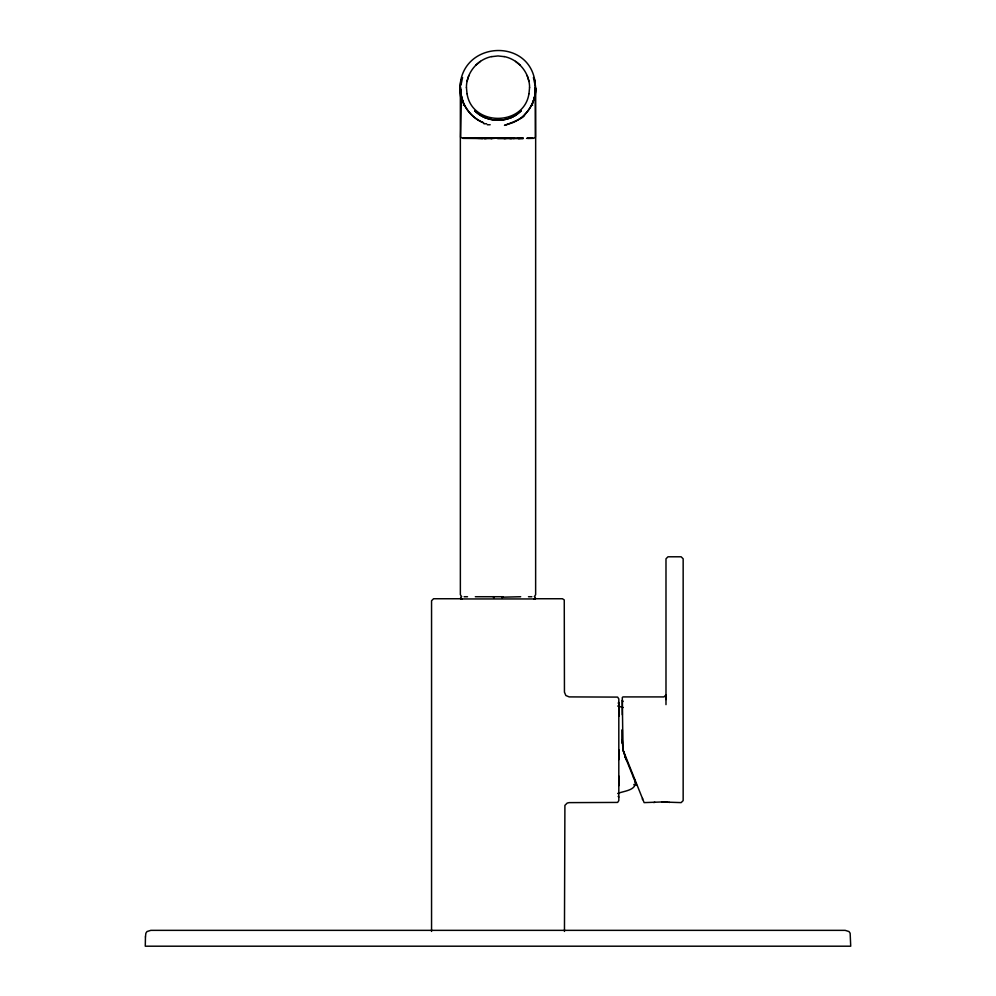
<?xml version="1.0" encoding="UTF-8"?>
<svg xmlns="http://www.w3.org/2000/svg" width="996" height="996" viewBox="0 0 996 996"><rect width="100%" height="100%" fill="white"/><g stroke="black" fill="none" stroke-linecap="round" stroke-linejoin="round"><path stroke-width="1.49" d="M527.681 138.481L533.694 138.307L535.387 137.187L535.263 93.736L534.366 98.704L535.661 88.37C535.649 98.206 531.403 107.792 524.556 114.789C525.888 119.072 488.75 130.376 512.367 122.819C523.709 118.188 532.412 107.829 534.889 95.815C543.094 32.893 449.644 37.089 460.974 98.716L460.6 89.13M475.229 137.871L477.868 137.871M480.533 137.934L482.301 138.456M487.779 137.971L490.43 137.971M496.108 137.983L497.465 138.506M498.759 137.983L491.04 138.606M504.499 137.971L505.408 138.494M507.151 137.971L505.893 138.494M520.671 137.809L522.464 138.257M534.914 80.116L535.661 89.951L535.026 98.716L535.4 89.13M618.815 716.298L618.815 698.931L617.62 697.1L569.177 696.901L565.853 695.519L564.446 692.183L564.259 599.928L562.429 598.745L533.794 598.745M618.815 702.803L618.815 785.695M618.815 776.058L618.815 800.585L617.62 802.427L569.177 802.627L567.21 803.062L564.906 805.366L564.458 931.422M618.815 759.674L618.815 749.764M665.988 704.645L665.988 694.897L663.971 696.914L622.973 696.914L622.301 697.549L622.948 749.776L644.113 802.614L661.904 801.967L681.152 802.614L683.156 800.61L683.156 558.806L681.14 556.789L667.992 556.789L665.988 558.806L665.988 699.528M502.059 597.202L520.684 596.729M502.046 597.712L502.532 596.729M460.6 87.237L461.223 101.729L460.613 137.187L462.991 138.369L486.173 138.556M466.427 87.611C466.302 72.92 477.395 59.312 491.837 56.548M528.976 93.773L529.561 87.499M461.086 80.116C457.338 97.347 466.95 116.233 483.458 122.745M535.661 88.37L534.802 96.438L532.412 103.808M516.314 114.752C503.727 123.404 485.45 121.599 474.706 110.705C487.032 123.317 508.981 123.355 521.294 110.705L516.302 114.801L510.687 117.789M462.58 77.526L460.974 85.021M467.024 81.448L468.83 75.522M528.951 93.649C524.133 126.604 471.867 126.604 467.049 93.649M642.557 798.331L642.432 799.589M460.563 597.712L461.571 596.729M479.201 137.834L478.478 138.307L481.765 138.207M529.623 137.859L526.56 138.407M618.143 703.114L618.815 702.441M475.665 65.275L480.458 61.354M534.454 596.542L535.636 594.699L535.661 91.869M654.795 802.216L653.849 802.614M463.14 138.108L511.546 138.021M512.753 138.008L507.574 138.095L523.037 138.083M617.682 793.501C623.932 790.787 638.386 790.5 634.676 779.905M491.837 56.635L498 55.938L504.163 56.635M518.132 138.207L520.771 138.207M463.389 105.265L464.061 105.215M512.828 138.145L514.061 138.133M505.57 138.108L508.221 138.108M497.241 138.095L498.598 138.083M488.849 138.108L511.807 138.183M475.329 596.729L493.941 596.729L493.954 597.712M481.404 138.133L490.53 138.145M483.994 123.803L486.633 123.741M475.802 138.195L478.404 138.195M487.355 124.786L490.169 124.737M520.883 138.27L521.506 138.257M523.161 138.419L518.169 138.481M523.236 138.531L509.828 138.556M518.082 138.407L520.173 138.419M504.038 138.569L511.658 138.593M482.338 138.133L484.044 138.145M473.623 138.32L475.142 137.797M512.903 138.456L514.31 138.469M521.717 138.332L522.962 138.257M498 138.618L504.96 138.606M464.136 596.729L467.51 596.729M492.945 596.729L503.055 596.729M528.49 596.729L531.864 596.729M462.206 598.745L433.571 598.745L431.554 600.75L431.554 931.422M460.613 598.945L535.387 598.945M490.256 138.095L491.501 138.108M484.342 138.593L491.974 138.569M499.083 138.083L499.892 138.095M482.512 138.506L466.377 137.859M481.94 138.095L479.86 138.021M509.641 138.058L514.235 138.207M527.432 138.133L532.86 138.108M661.904 801.967L667.631 802.29M531.939 105.215L532.611 105.265M669.349 802.515L669.013 802.216M617.682 706.027L623.21 707.509M504.163 56.548C518.543 59.449 529.698 72.882 529.573 87.611M534.429 596.729L535.437 597.712M483.633 122.819C471.631 117.852 462.704 106.572 460.737 93.736L461.634 98.704L460.339 88.37M485.388 117.839L479.686 114.752M633.83 784.487L634.676 785.607M623.085 701.508L622.301 700.275L622.301 714.792M461.546 596.542L460.364 594.699L460.351 91.869M515.542 61.354L520.335 65.275M618.143 796.414L618.815 797.086M622.961 749.814L626.247 759.537L622.948 749.776L622.301 740.016M633.942 778.573L624.741 755.815L626.247 759.537M624.741 755.815L626.397 759.886M633.468 777.378L636.531 784.973M461.198 96.438L460.675 93.026L463.588 103.808M527.17 75.522L528.976 81.448M533.408 77.514L535.026 85.021M534.802 96.438L534.914 97.284L535.4 87.237M466.439 87.499L467.024 93.773M622.301 740.115L622.301 743.24L622.301 729.794L622.301 739.592M475.329 137.722L472.515 137.797M145.453 936.912L145.279 946.2L850.721 946.2L850.148 933.24L848.978 931.534L845.156 930.351L150.844 930.351L147.022 931.534L145.852 933.24L145.453 936.912M535.026 96.824L534.217 99.637L535.026 96.824"/></g></svg>
